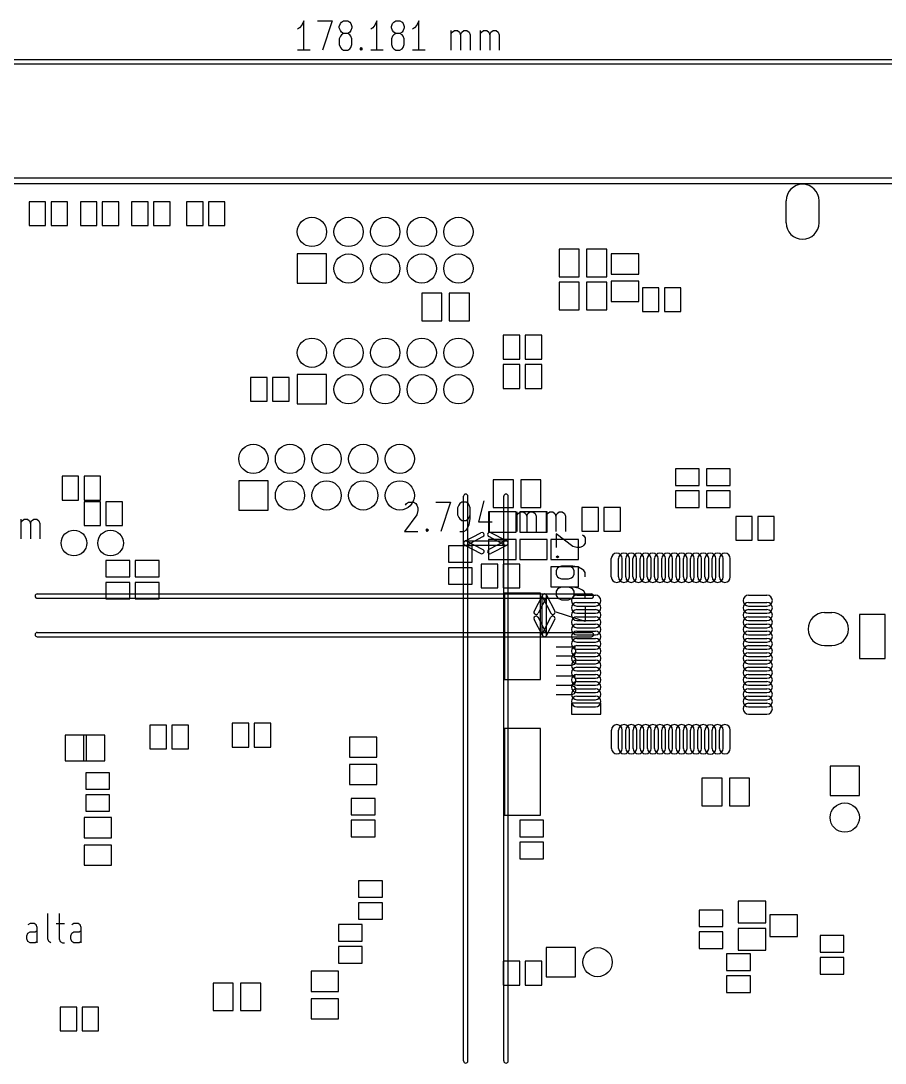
# Model space of a CAD drawing. Extents: x -29274 to 69862, y 24345 to 162744.
# Drawn here: x 16250 to 39854, y 53661 to 82136 of the extents above; entities that cross this region are included whole.
import ezdxf

# ---------------------------------------------------------------- set-up
doc = ezdxf.new("R2010")
doc.units = 0
doc.layers.add('BLACK', color=1, linetype='CONTINUOUS')

msp = doc.modelspace()

# ---------------------------------------------------------------- linework, layer by layer
at = {"layer": 'BLACK'}
for p, q in [((23920, 82022), (23862, 81946)), ((23977, 82136), (23920, 82022)), ((23977, 81336), (23977, 82136)), ((24348, 82136), (24748, 82136)), ((24748, 82136), (24491, 81336)), ((24947, 81984), (24976, 82060)), ((24976, 82060), (25004, 82098)), ((25004, 82098), (25062, 82136)), ((25062, 82136), (25176, 82136)), ((25176, 82136), (25233, 82098)), ((25233, 82098), (25262, 82060)), ((25262, 82060), (25290, 81984)), ((25919, 82022), (25861, 81946)), ((25976, 82136), (25919, 82022)), ((25976, 81336), (25976, 82136)), ((26375, 81984), (26404, 82060)), ((26404, 82060), (26432, 82098)), ((26432, 82098), (26490, 82136)), ((26490, 82136), (26604, 82136)), ((26604, 82136), (26661, 82098)), ((26661, 82098), (26690, 82060)), ((26690, 82060), (26718, 81984)), ((27061, 82022), (27003, 81946)), ((27118, 82136), (27061, 82022)), ((27118, 81336), (27118, 82136)), ((23862, 81946), (23805, 81908)), ((24947, 81946), (24947, 81984)), ((24976, 81870), (24947, 81946)), ((25004, 81831), (24976, 81870)), ((25004, 81755), (24976, 81717)), ((25062, 81793), (25004, 81831)), ((25062, 81793), (25004, 81755)), ((25176, 81793), (25062, 81793)), ((25233, 81831), (25176, 81793)), ((25233, 81755), (25176, 81793)), ((25262, 81870), (25233, 81831)), ((25262, 81717), (25233, 81755)), ((25290, 81946), (25262, 81870)), ((25290, 81984), (25290, 81946)), ((25861, 81946), (25804, 81908)), ((26375, 81946), (26375, 81984)), ((26404, 81870), (26375, 81946)), ((26432, 81831), (26404, 81870)), ((26432, 81755), (26404, 81717)), ((26490, 81793), (26432, 81831)), ((26490, 81793), (26432, 81755)), ((26604, 81793), (26490, 81793)), ((26661, 81831), (26604, 81793)), ((26661, 81755), (26604, 81793)), ((26690, 81870), (26661, 81831)), ((26690, 81717), (26661, 81755)), ((26718, 81946), (26690, 81870)), ((26718, 81984), (26718, 81946)), ((27003, 81946), (26946, 81908)), ((28003, 81336), (28003, 81870)), ((28003, 81793), (28031, 81831)), ((28031, 81831), (28089, 81870)), ((28089, 81870), (28174, 81870)), ((28174, 81870), (28231, 81831)), ((28231, 81831), (28260, 81755)), ((28260, 81755), (28289, 81831)), ((28260, 81755), (28260, 81336)), ((28289, 81831), (28346, 81870)), ((28346, 81870), (28431, 81870)), ((28431, 81870), (28489, 81831)), ((28489, 81831), (28517, 81755)), ((28517, 81755), (28517, 81336)), ((28803, 81336), (28803, 81870)), ((28803, 81793), (28831, 81831)), ((28831, 81831), (28889, 81870)), ((28889, 81870), (28974, 81870)), ((28974, 81870), (29031, 81831)), ((29031, 81831), (29060, 81755)), ((29060, 81755), (29089, 81831)), ((29060, 81755), (29060, 81336)), ((29089, 81831), (29146, 81870)), ((29146, 81870), (29231, 81870)), ((29231, 81870), (29289, 81831)), ((29289, 81831), (29317, 81755)), ((29317, 81755), (29317, 81336)), ((24976, 81717), (24947, 81641)), ((24947, 81641), (24947, 81489)), ((24947, 81489), (24976, 81412)), ((25290, 81641), (25262, 81717)), ((25262, 81412), (25290, 81489)), ((25290, 81489), (25290, 81641)), ((26404, 81717), (26375, 81641)), ((26375, 81641), (26375, 81489)), ((26375, 81489), (26404, 81412)), ((26718, 81641), (26690, 81717)), ((26690, 81412), (26718, 81489)), ((26718, 81489), (26718, 81641)), ((24148, 81336), (23805, 81336)), ((24976, 81412), (25004, 81374)), ((25004, 81374), (25062, 81336)), ((25062, 81336), (25176, 81336)), ((25176, 81336), (25233, 81374)), ((25233, 81374), (25262, 81412)), ((25518, 81374), (25547, 81412)), ((25547, 81336), (25518, 81374)), ((25547, 81412), (25575, 81374)), ((25547, 81412), (25547, 81336)), ((25575, 81374), (25547, 81336)), ((26147, 81336), (25804, 81336)), ((26404, 81412), (26432, 81374)), ((26432, 81374), (26490, 81336)), ((26490, 81336), (26604, 81336)), ((26604, 81336), (26661, 81374)), ((26661, 81374), (26690, 81412)), ((27289, 81336), (26946, 81336)), ((-8500, 81080), (61650, 81080)), ((-8500, 80960), (61650, 80960)), ((-7900, 77845), (61650, 77845)), ((-7900, 77695), (61650, 77695)), ((16925, 77195), (16475, 77195)), ((16475, 77195), (16475, 76545)), ((16925, 76545), (16925, 77195)), ((17525, 77195), (17075, 77195)), ((17075, 77195), (17075, 76545)), ((17525, 76545), (17525, 77195)), ((18325, 77195), (17875, 77195)), ((17875, 77195), (17875, 76545)), ((18325, 76545), (18325, 77195)), ((18925, 77195), (18475, 77195)), ((18475, 77195), (18475, 76545)), ((18925, 76545), (18925, 77195)), ((19725, 77195), (19275, 77195)), ((19275, 77195), (19275, 76545)), ((19725, 76545), (19725, 77195)), ((20325, 77195), (19875, 77195)), ((19875, 77195), (19875, 76545)), ((20325, 76545), (20325, 77195)), ((21225, 77195), (20775, 77195)), ((20775, 77195), (20775, 76545)), ((21225, 76545), (21225, 77195)), ((21825, 77195), (21375, 77195)), ((21375, 77195), (21375, 76545)), ((21825, 76545), (21825, 77195)), ((37150, 76620), (37150, 77220)), ((38050, 76620), (38050, 77220)), ((16475, 76545), (16925, 76545)), ((17075, 76545), (17525, 76545)), ((17875, 76545), (18325, 76545)), ((18475, 76545), (18925, 76545)), ((19275, 76545), (19725, 76545)), ((19875, 76545), (20325, 76545)), ((20775, 76545), (21225, 76545)), ((21375, 76545), (21825, 76545)), ((23800, 75770), (23800, 74970)), ((24600, 75770), (23800, 75770)), ((24600, 74970), (24600, 75770)), ((30950, 75895), (30950, 75145)), ((31500, 75895), (30950, 75895)), ((31500, 75145), (31500, 75895)), ((31700, 75895), (31700, 75145)), ((32250, 75895), (31700, 75895)), ((32250, 75145), (32250, 75895)), ((33125, 75770), (32375, 75770)), ((32375, 75770), (32375, 75220)), ((33125, 75220), (33125, 75770)), ((32375, 75220), (33125, 75220)), ((23800, 74970), (24600, 74970)), ((30950, 75145), (31500, 75145)), ((30950, 74995), (30950, 74245)), ((31500, 74995), (30950, 74995)), ((31500, 74245), (31500, 74995)), ((31700, 75145), (32250, 75145)), ((31700, 74995), (31700, 74245)), ((32250, 74995), (31700, 74995)), ((32250, 74245), (32250, 74995)), ((33125, 75020), (32375, 75020)), ((32375, 75020), (32375, 74470)), ((33125, 74470), (33125, 75020)), ((27750, 74695), (27200, 74695)), ((27200, 74695), (27200, 73945)), ((27750, 73945), (27750, 74695)), ((28500, 74695), (27950, 74695)), ((27950, 74695), (27950, 73945)), ((28500, 73945), (28500, 74695)), ((33225, 74845), (33225, 74195)), ((33675, 74845), (33225, 74845)), ((33675, 74195), (33675, 74845)), ((33825, 74845), (33825, 74195)), ((34275, 74845), (33825, 74845)), ((34275, 74195), (34275, 74845)), ((32375, 74470), (33125, 74470)), ((30950, 74245), (31500, 74245)), ((31700, 74245), (32250, 74245)), ((33225, 74195), (33675, 74195)), ((33825, 74195), (34275, 74195)), ((27200, 73945), (27750, 73945)), ((27950, 73945), (28500, 73945)), ((29425, 73545), (29425, 72895)), ((29875, 73545), (29425, 73545)), ((29875, 72895), (29875, 73545)), ((30025, 73545), (30025, 72895)), ((30475, 73545), (30025, 73545)), ((30475, 72895), (30475, 73545)), ((29425, 72895), (29875, 72895)), ((29425, 72745), (29425, 72095)), ((29875, 72745), (29425, 72745)), ((29875, 72095), (29875, 72745)), ((30025, 72895), (30475, 72895)), ((30025, 72745), (30025, 72095)), ((30475, 72745), (30025, 72745)), ((30475, 72095), (30475, 72745)), ((22975, 72395), (22525, 72395)), ((22525, 72395), (22525, 71745)), ((22975, 71745), (22975, 72395)), ((23575, 72395), (23125, 72395)), ((23125, 72395), (23125, 71745)), ((23575, 71745), (23575, 72395)), ((23800, 72470), (23800, 71670)), ((24600, 72470), (23800, 72470)), ((24600, 71670), (24600, 72470)), ((29425, 72095), (29875, 72095)), ((30025, 72095), (30475, 72095)), ((22525, 71745), (22975, 71745)), ((23125, 71745), (23575, 71745)), ((23800, 71670), (24600, 71670)), ((34775, 69895), (34125, 69895)), ((34125, 69895), (34125, 69445)), ((34775, 69445), (34775, 69895)), ((35625, 69895), (34975, 69895)), ((34975, 69895), (34975, 69445)), ((35625, 69445), (35625, 69895)), ((17375, 69695), (17375, 69045)), ((17825, 69695), (17375, 69695)), ((17825, 69045), (17825, 69695)), ((17975, 69695), (17975, 69045)), ((18425, 69695), (17975, 69695)), ((18425, 69045), (18425, 69695)), ((22200, 69570), (22200, 68770)), ((23000, 69570), (22200, 69570)), ((23000, 68770), (23000, 69570)), ((29150, 69595), (29150, 68845)), ((29700, 69595), (29150, 69595)), ((29700, 68845), (29700, 69595)), ((29900, 69595), (29900, 68845)), ((30450, 69595), (29900, 69595)), ((30450, 68845), (30450, 69595)), ((34125, 69445), (34775, 69445)), ((34775, 69295), (34125, 69295)), ((34125, 69295), (34125, 68845)), ((34775, 68845), (34775, 69295)), ((34975, 69445), (35625, 69445)), ((35625, 69295), (34975, 69295)), ((34975, 69295), (34975, 68845)), ((35625, 68845), (35625, 69295)), ((17375, 69045), (17825, 69045)), ((17975, 69045), (18425, 69045)), ((18425, 68995), (17975, 68995)), ((17975, 68995), (17975, 68345)), ((18425, 68345), (18425, 68995)), ((19025, 68995), (18575, 68995)), ((18575, 68995), (18575, 68345)), ((19025, 68345), (19025, 68995)), ((26751, 68909), (26780, 68947)), ((26780, 68947), (26837, 68985)), ((26837, 68985), (26980, 68985)), ((26980, 68985), (27037, 68947)), ((27037, 68947), (27066, 68909)), ((27580, 68985), (27980, 68985)), ((27980, 68985), (27723, 68185)), ((28236, 68947), (28208, 68909)), ((28294, 68985), (28236, 68947)), ((28408, 68985), (28294, 68985)), ((28340, 53721), (28340, 69149)), ((28465, 68947), (28408, 68985)), ((28460, 53721), (28460, 69149)), ((28494, 68909), (28465, 68947)), ((28893, 69023), (28750, 68452)), ((29440, 53721), (29440, 69149)), ((29560, 53721), (29560, 69149)), ((22200, 68770), (23000, 68770)), ((27066, 68642), (26723, 68185)), ((27066, 68909), (27094, 68833)), ((27094, 68757), (27066, 68642)), ((27094, 68833), (27094, 68757)), ((28208, 68909), (28179, 68833)), ((28179, 68833), (28179, 68642)), ((28179, 68642), (28208, 68566)), ((28522, 68833), (28494, 68909)), ((28494, 68566), (28522, 68642)), ((28522, 68528), (28522, 68833)), ((29775, 68720), (29025, 68720)), ((29025, 68720), (29025, 68170)), ((29036, 68719), (29036, 68185)), ((29150, 68845), (29700, 68845)), ((29775, 68170), (29775, 68720)), ((29807, 68185), (29807, 68719)), ((29807, 68642), (29835, 68680)), ((29835, 68680), (29893, 68719)), ((30625, 68720), (29875, 68720)), ((29875, 68720), (29875, 68170)), ((29893, 68719), (29978, 68719)), ((29900, 68845), (30450, 68845)), ((29978, 68719), (30035, 68680)), ((30035, 68680), (30064, 68604)), ((30064, 68604), (30093, 68680)), ((30093, 68680), (30150, 68719)), ((30150, 68719), (30235, 68719)), ((30235, 68719), (30293, 68680)), ((30293, 68680), (30321, 68604)), ((30607, 68185), (30607, 68719)), ((30607, 68642), (30635, 68680)), ((30625, 68170), (30625, 68720)), ((30635, 68680), (30693, 68719)), ((30693, 68719), (30778, 68719)), ((30778, 68719), (30835, 68680)), ((30835, 68680), (30864, 68604)), ((30864, 68604), (30893, 68680)), ((30893, 68680), (30950, 68719)), ((30950, 68719), (31035, 68719)), ((31035, 68719), (31093, 68680)), ((31093, 68680), (31121, 68604)), ((32025, 68845), (31575, 68845)), ((31575, 68845), (31575, 68195)), ((32025, 68195), (32025, 68845)), ((32625, 68845), (32175, 68845)), ((32175, 68845), (32175, 68195)), ((32625, 68195), (32625, 68845)), ((34125, 68845), (34775, 68845)), ((34975, 68845), (35625, 68845)), ((16257, 67985), (16257, 68519)), ((16257, 68442), (16285, 68480)), ((16285, 68480), (16343, 68519)), ((16343, 68519), (16428, 68519)), ((16428, 68519), (16485, 68480)), ((16485, 68480), (16514, 68404)), ((16514, 68404), (16543, 68480)), ((16514, 68404), (16514, 67985)), ((16543, 68480), (16600, 68519)), ((16600, 68519), (16685, 68519)), ((16685, 68519), (16743, 68480)), ((16743, 68480), (16771, 68404)), ((16771, 68404), (16771, 67985)), ((17975, 68345), (18425, 68345)), ((18575, 68345), (19025, 68345)), ((28208, 68566), (28236, 68528)), ((28236, 68528), (28294, 68490)), ((28294, 68490), (28408, 68490)), ((28408, 68490), (28465, 68528)), ((28436, 68261), (28494, 68376)), ((28465, 68528), (28494, 68566)), ((28494, 68376), (28522, 68528)), ((28750, 68452), (29122, 68452)), ((30064, 68604), (30064, 68185)), ((30321, 68604), (30321, 68185)), ((30864, 68604), (30864, 68185)), ((31121, 68604), (31121, 68185)), ((36225, 68595), (35775, 68595)), ((35775, 68595), (35775, 67945)), ((36225, 67945), (36225, 68595)), ((36825, 68595), (36375, 68595)), ((36375, 68595), (36375, 67945)), ((36825, 67945), (36825, 68595)), ((26723, 68185), (27094, 68185)), ((27322, 68223), (27351, 68261)), ((27351, 68185), (27322, 68223)), ((27351, 68261), (27379, 68223)), ((27351, 68261), (27351, 68185)), ((27379, 68223), (27351, 68185)), ((28236, 68185), (28351, 68185)), ((28351, 68185), (28408, 68223)), ((28372, 67923), (28814, 68152)), ((28408, 68223), (28436, 68261)), ((29025, 68170), (29775, 68170)), ((29527, 67922), (29085, 68152)), ((29875, 68170), (30625, 68170)), ((31323, 67779), (30866, 68122)), ((30866, 68122), (30866, 67751)), ((31575, 68195), (32025, 68195)), ((31590, 68094), (31628, 68065)), ((31628, 68065), (31666, 68008)), ((32175, 68195), (32625, 68195)), ((28575, 67795), (27925, 67795)), ((27925, 67795), (27925, 67345)), ((28372, 67815), (28814, 67586)), ((28400, 67929), (29500, 67929)), ((28400, 67809), (29500, 67809)), ((28428, 67816), (28870, 68045)), ((28428, 67922), (28870, 67693)), ((28575, 67345), (28575, 67795)), ((29775, 67970), (29025, 67970)), ((29025, 67970), (29025, 67420)), ((29471, 67816), (29029, 68046)), ((29471, 67922), (29029, 67692)), ((29527, 67816), (29085, 67586)), ((29775, 67420), (29775, 67970)), ((30625, 67970), (29875, 67970)), ((29875, 67970), (29875, 67420)), ((30625, 67420), (30625, 67970)), ((31475, 67970), (30725, 67970)), ((30725, 67970), (30725, 67420)), ((31438, 67751), (31323, 67779)), ((31475, 67420), (31475, 67970)), ((31590, 67779), (31514, 67751)), ((31628, 67808), (31590, 67779)), ((31666, 67865), (31628, 67808)), ((31666, 68008), (31666, 67865)), ((35775, 67945), (36225, 67945)), ((36375, 67945), (36825, 67945)), ((30866, 67494), (30904, 67523)), ((30904, 67466), (30866, 67494)), ((30942, 67494), (30866, 67494)), ((30904, 67523), (30942, 67494)), ((30942, 67494), (30904, 67466)), ((31514, 67751), (31438, 67751)), ((19225, 67395), (18575, 67395)), ((18575, 67395), (18575, 66945)), ((19225, 66945), (19225, 67395)), ((20025, 67395), (19375, 67395)), ((19375, 67395), (19375, 66945)), ((20025, 66945), (20025, 67395)), ((27925, 67345), (28575, 67345)), ((28825, 67295), (28825, 66645)), ((29275, 67295), (28825, 67295)), ((29025, 67420), (29775, 67420)), ((29275, 66645), (29275, 67295)), ((29425, 67295), (29425, 66645)), ((29875, 67295), (29425, 67295)), ((29875, 67420), (30625, 67420)), ((29875, 66645), (29875, 67295)), ((30725, 67420), (31475, 67420)), ((31475, 67220), (30725, 67220)), ((30725, 67220), (30725, 66670)), ((30942, 67208), (30904, 67180)), ((31019, 67237), (30942, 67208)), ((31323, 67237), (31019, 67237)), ((31285, 67208), (31209, 67237)), ((31323, 67180), (31285, 67208)), ((31476, 67208), (31323, 67237)), ((31475, 66670), (31475, 67220)), ((31590, 67151), (31476, 67208)), ((32375, 66944), (32375, 67446)), ((32572, 66944), (32572, 67446)), ((32673, 66944), (32673, 67446)), ((32769, 66944), (32769, 67446)), ((32870, 66944), (32870, 67446)), ((32966, 66944), (32966, 67446)), ((33067, 66944), (33067, 67446)), ((33163, 66944), (33163, 67446)), ((33264, 66944), (33264, 67446)), ((33359, 66944), (33359, 67446)), ((33461, 66944), (33461, 67446)), ((33556, 66944), (33556, 67446)), ((33657, 66944), (33657, 67446)), ((33753, 66944), (33753, 67446)), ((33854, 66944), (33854, 67446)), ((33950, 66944), (33950, 67446)), ((34051, 66944), (34051, 67446)), ((34147, 66944), (34147, 67446)), ((34248, 66944), (34248, 67446)), ((34344, 66944), (34344, 67446)), ((34445, 66944), (34445, 67446)), ((34540, 66944), (34540, 67446)), ((34642, 66944), (34642, 67446)), ((34737, 66944), (34737, 67446)), ((34838, 66944), (34838, 67446)), ((34934, 66944), (34934, 67446)), ((35035, 66944), (35035, 67446)), ((35131, 66944), (35131, 67446)), ((35232, 66944), (35232, 67446)), ((35328, 66944), (35328, 67446)), ((35429, 66944), (35429, 67446)), ((35626, 66944), (35626, 67446)), ((18575, 66945), (19225, 66945)), ((19375, 66945), (20025, 66945)), ((28575, 67195), (27925, 67195)), ((27925, 67195), (27925, 66745)), ((28575, 66745), (28575, 67195)), ((30904, 67180), (30866, 67122)), ((30866, 67122), (30866, 67008)), ((30866, 67008), (30904, 66951)), ((30904, 66951), (30942, 66922)), ((30942, 66922), (31019, 66894)), ((31209, 66894), (31285, 66922)), ((31285, 66922), (31323, 66951)), ((31361, 67122), (31323, 67180)), ((31323, 66951), (31361, 67008)), ((31361, 67008), (31361, 67122)), ((31628, 67122), (31590, 67151)), ((31666, 67065), (31628, 67122)), ((31666, 66951), (31666, 67065)), ((19225, 66795), (18575, 66795)), ((18575, 66795), (18575, 66345)), ((19225, 66345), (19225, 66795)), ((20025, 66795), (19375, 66795)), ((19375, 66795), (19375, 66345)), ((20025, 66345), (20025, 66795)), ((27925, 66745), (28575, 66745)), ((28825, 66645), (29275, 66645)), ((29425, 66645), (29875, 66645)), ((30725, 66670), (31475, 66670)), ((30942, 66637), (30904, 66609)), ((31019, 66666), (30942, 66637)), ((31019, 66894), (31209, 66894)), ((31323, 66666), (31019, 66666)), ((31285, 66637), (31209, 66666)), ((31323, 66609), (31285, 66637)), ((31476, 66637), (31323, 66666)), ((31590, 66580), (31476, 66637)), ((16700, 66480), (31830, 66480)), ((16700, 66360), (31830, 66360)), ((30443, 66502), (29457, 66502)), ((29457, 66502), (29457, 64138)), ((30496, 66448), (30267, 66006)), ((30603, 66392), (30374, 65950)), ((30443, 64138), (30443, 66502)), ((30490, 65370), (30490, 66420)), ((30497, 66392), (30727, 65950)), ((30603, 66448), (30833, 66006)), ((30610, 65370), (30610, 66420)), ((30904, 66609), (30866, 66551)), ((30866, 66551), (30866, 66437)), ((30866, 66437), (30904, 66380)), ((30904, 66380), (30942, 66351)), ((30942, 66351), (31019, 66323)), ((31209, 66323), (31285, 66351)), ((31285, 66351), (31323, 66380)), ((31361, 66551), (31323, 66609)), ((31323, 66380), (31361, 66437)), ((31361, 66437), (31361, 66551)), ((31438, 66446), (31940, 66446)), ((31628, 66551), (31590, 66580)), ((31666, 66494), (31628, 66551)), ((31666, 66380), (31666, 66494)), ((36124, 66446), (36626, 66446)), ((18575, 66345), (19225, 66345)), ((19375, 66345), (20025, 66345)), ((31019, 66323), (31209, 66323)), ((31438, 66249), (31940, 66249)), ((31438, 66148), (31940, 66148)), ((31666, 66123), (31666, 65723)), ((36124, 66249), (36626, 66249)), ((36124, 66148), (36626, 66148)), ((30496, 65343), (30267, 65785)), ((30603, 65399), (30374, 65841)), ((30497, 65399), (30727, 65841)), ((30603, 65343), (30833, 65785)), ((31666, 65723), (30866, 65980)), ((31438, 66052), (31940, 66052)), ((31438, 65951), (31940, 65951)), ((31438, 65855), (31940, 65855)), ((36124, 66052), (36626, 66052)), ((36124, 65951), (36626, 65951)), ((36124, 65855), (36626, 65855)), ((38200, 65970), (38400, 65970)), ((39850, 65920), (39150, 65920)), ((39150, 65920), (39150, 64720)), ((39850, 64720), (39850, 65920)), ((31438, 65754), (31940, 65754)), ((31438, 65658), (31940, 65658)), ((31438, 65557), (31940, 65557)), ((36124, 65754), (36626, 65754)), ((36124, 65658), (36626, 65658)), ((36124, 65557), (36626, 65557)), ((16700, 65430), (31830, 65430)), ((16700, 65310), (31830, 65310)), ((31438, 65462), (31940, 65462)), ((31438, 65360), (31940, 65360)), ((31438, 65265), (31940, 65265)), ((36124, 65462), (36626, 65462)), ((36124, 65360), (36626, 65360)), ((36124, 65265), (36626, 65265)), ((30866, 65038), (31400, 65038)), ((31323, 65038), (31361, 65010)), ((31361, 65010), (31400, 64952)), ((31400, 64952), (31400, 64867)), ((31438, 65164), (31940, 65164)), ((31438, 65068), (31940, 65068)), ((31438, 64967), (31940, 64967)), ((36124, 65164), (36626, 65164)), ((36124, 65068), (36626, 65068)), ((36124, 64967), (36626, 64967)), ((38200, 65070), (38400, 65070)), ((31285, 64781), (30866, 64781)), ((31361, 64810), (31285, 64781)), ((31285, 64781), (31361, 64752)), ((31400, 64867), (31361, 64810)), ((31361, 64752), (31400, 64695)), ((31400, 64695), (31400, 64610)), ((31438, 64871), (31940, 64871)), ((31438, 64770), (31940, 64770)), ((31438, 64674), (31940, 64674)), ((36124, 64871), (36626, 64871)), ((36124, 64770), (36626, 64770)), ((36124, 64674), (36626, 64674)), ((39150, 64720), (39850, 64720)), ((31285, 64524), (30866, 64524)), ((31361, 64552), (31285, 64524)), ((31400, 64610), (31361, 64552)), ((31438, 64573), (31940, 64573)), ((31438, 64477), (31940, 64477)), ((31438, 64376), (31940, 64376)), ((36124, 64573), (36626, 64573)), ((36124, 64477), (36626, 64477)), ((36124, 64376), (36626, 64376)), ((29457, 64138), (30443, 64138)), ((30866, 64238), (31400, 64238)), ((31323, 64238), (31361, 64210)), ((31361, 64210), (31400, 64152)), ((31400, 64152), (31400, 64067)), ((31438, 64281), (31940, 64281)), ((31438, 64179), (31940, 64179)), ((31438, 64084), (31940, 64084)), ((36124, 64281), (36626, 64281)), ((36124, 64179), (36626, 64179)), ((36124, 64084), (36626, 64084)), ((31285, 63981), (30866, 63981)), ((31361, 64010), (31285, 63981)), ((31285, 63981), (31361, 63952)), ((31400, 64067), (31361, 64010)), ((31361, 63952), (31400, 63895)), ((31400, 63810), (31361, 63752)), ((31400, 63895), (31400, 63810)), ((31438, 63983), (31940, 63983)), ((31438, 63887), (31940, 63887)), ((31438, 63786), (31940, 63786)), ((36124, 63983), (36626, 63983)), ((36124, 63887), (36626, 63887)), ((36124, 63786), (36626, 63786)), ((31285, 63724), (30866, 63724)), ((31361, 63752), (31285, 63724)), ((31438, 63690), (31940, 63690)), ((31438, 63589), (31940, 63589)), ((36124, 63690), (36626, 63690)), ((36124, 63589), (36626, 63589)), ((32089, 63493), (31289, 63493)), ((31289, 63493), (31289, 63195)), ((31438, 63392), (31940, 63392)), ((32089, 63195), (32089, 63493)), ((36124, 63493), (36626, 63493)), ((36124, 63392), (36626, 63392)), ((22475, 62945), (22025, 62945)), ((22025, 62945), (22025, 62295)), ((22475, 62295), (22475, 62945)), ((23075, 62945), (22625, 62945)), ((22625, 62945), (22625, 62295)), ((23075, 62295), (23075, 62945)), ((31289, 63195), (32089, 63195)), ((36124, 63195), (36626, 63195)), ((19775, 62895), (19775, 62245)), ((20225, 62895), (19775, 62895)), ((20225, 62245), (20225, 62895)), ((20375, 62895), (20375, 62245)), ((20825, 62895), (20375, 62895)), ((20825, 62245), (20825, 62895)), ((30443, 62802), (29457, 62802)), ((29457, 62802), (29457, 60438)), ((30443, 60438), (30443, 62802)), ((32378, 62258), (32378, 62760)), ((32575, 62258), (32575, 62760)), ((32676, 62258), (32676, 62760)), ((32771, 62258), (32771, 62760)), ((32873, 62258), (32873, 62760)), ((32968, 62258), (32968, 62760)), ((33069, 62258), (33069, 62760)), ((33165, 62258), (33165, 62760)), ((33266, 62258), (33266, 62760)), ((33362, 62258), (33362, 62760)), ((33463, 62258), (33463, 62760)), ((33556, 62258), (33556, 62760)), ((33660, 62258), (33660, 62760)), ((33753, 62258), (33753, 62760)), ((33854, 62258), (33854, 62760)), ((33950, 62258), (33950, 62760)), ((34051, 62258), (34051, 62760)), ((34147, 62258), (34147, 62760)), ((34248, 62258), (34248, 62760)), ((34344, 62258), (34344, 62760)), ((34445, 62258), (34445, 62760)), ((34540, 62258), (34540, 62760)), ((34642, 62258), (34642, 62760)), ((34737, 62258), (34737, 62760)), ((34838, 62258), (34838, 62760)), ((34934, 62251), (34934, 62753)), ((35035, 62258), (35035, 62760)), ((35131, 62258), (35131, 62760)), ((35232, 62251), (35232, 62753)), ((35328, 62258), (35328, 62760)), ((35429, 62258), (35429, 62760)), ((35626, 62258), (35626, 62760)), ((18040, 62620), (17460, 62620)), ((17460, 62620), (17460, 61920)), ((18540, 62620), (17960, 62620)), ((17960, 62620), (17960, 61920)), ((18040, 61920), (18040, 62620)), ((18540, 61920), (18540, 62620)), ((25975, 62570), (25225, 62570)), ((25225, 62570), (25225, 62020)), ((25975, 62020), (25975, 62570)), ((19775, 62245), (20225, 62245)), ((20375, 62245), (20825, 62245)), ((22025, 62295), (22475, 62295)), ((22625, 62295), (23075, 62295)), ((17460, 61920), (18040, 61920)), ((17960, 61920), (18540, 61920)), ((25225, 62020), (25975, 62020)), ((25975, 61820), (25225, 61820)), ((25225, 61820), (25225, 61270)), ((25975, 61270), (25975, 61820)), ((18675, 61595), (18025, 61595)), ((18025, 61595), (18025, 61145)), ((18675, 61145), (18675, 61595)), ((39150, 61770), (38350, 61770)), ((38350, 61770), (38350, 60970)), ((39150, 60970), (39150, 61770)), ((25225, 61270), (25975, 61270)), ((34850, 61445), (34850, 60695)), ((35400, 61445), (34850, 61445)), ((35400, 60695), (35400, 61445)), ((35600, 61445), (35600, 60695)), ((36150, 61445), (35600, 61445)), ((36150, 60695), (36150, 61445)), ((18025, 61145), (18675, 61145)), ((18675, 60995), (18025, 60995)), ((18025, 60995), (18025, 60545)), ((18675, 60545), (18675, 60995)), ((38350, 60970), (39150, 60970)), ((25925, 60895), (25275, 60895)), ((25275, 60895), (25275, 60445)), ((25925, 60445), (25925, 60895)), ((34850, 60695), (35400, 60695)), ((35600, 60695), (36150, 60695)), ((18725, 60370), (17975, 60370)), ((17975, 60370), (17975, 59820)), ((18025, 60545), (18675, 60545)), ((18725, 59820), (18725, 60370)), ((25275, 60445), (25925, 60445)), ((29457, 60438), (30443, 60438)), ((25925, 60295), (25275, 60295)), ((25275, 60295), (25275, 59845)), ((25925, 59845), (25925, 60295)), ((30525, 60295), (29875, 60295)), ((29875, 60295), (29875, 59845)), ((30525, 59845), (30525, 60295)), ((17975, 59820), (18725, 59820)), ((25275, 59845), (25925, 59845)), ((29875, 59845), (30525, 59845)), ((18725, 59620), (17975, 59620)), ((17975, 59620), (17975, 59070)), ((18725, 59070), (18725, 59620)), ((30525, 59695), (29875, 59695)), ((29875, 59695), (29875, 59245)), ((30525, 59245), (30525, 59695)), ((29875, 59245), (30525, 59245)), ((17975, 59070), (18725, 59070)), ((26125, 58645), (25475, 58645)), ((25475, 58645), (25475, 58195)), ((26125, 58195), (26125, 58645)), ((25475, 58195), (26125, 58195)), ((36592, 58090), (35842, 58090)), ((35842, 58090), (35842, 57498)), ((36592, 57498), (36592, 58090)), ((26125, 58045), (25475, 58045)), ((25475, 58045), (25475, 57595)), ((26125, 57595), (26125, 58045)), ((35425, 57845), (34775, 57845)), ((34775, 57845), (34775, 57395)), ((35425, 57395), (35425, 57845)), ((16986, 57060), (16986, 57746)), ((17300, 57746), (17300, 57060)), ((25475, 57595), (26125, 57595)), ((37458, 57716), (36708, 57716)), ((36708, 57716), (36708, 57124)), ((37458, 57124), (37458, 57716)), ((16500, 57480), (16443, 57441)), ((16443, 57213), (16500, 57251)), ((16614, 57480), (16500, 57480)), ((16500, 57251), (16643, 57251)), ((16671, 57441), (16614, 57480)), ((16643, 57251), (16700, 57289)), ((16700, 57365), (16671, 57441)), ((16700, 56946), (16700, 57365)), ((17214, 57480), (17443, 57480)), ((17700, 57480), (17643, 57441)), ((17643, 57213), (17700, 57251)), ((17814, 57480), (17700, 57480)), ((17700, 57251), (17843, 57251)), ((17871, 57441), (17814, 57480)), ((17843, 57251), (17900, 57289)), ((17900, 57365), (17871, 57441)), ((17900, 56946), (17900, 57365)), ((25575, 57445), (24925, 57445)), ((24925, 57445), (24925, 56995)), ((25575, 56995), (25575, 57445)), ((34775, 57395), (35425, 57395)), ((35425, 57245), (34775, 57245)), ((34775, 57245), (34775, 56795)), ((35425, 56795), (35425, 57245)), ((35842, 57498), (36592, 57498)), ((36592, 57342), (35842, 57342)), ((35842, 57342), (35842, 56750)), ((36592, 56750), (36592, 57342)), ((16414, 57137), (16443, 57213)), ((16414, 57060), (16414, 57137)), ((16443, 56984), (16414, 57060)), ((16500, 56946), (16443, 56984)), ((16700, 56984), (16643, 56946)), ((17014, 56984), (16986, 57060)), ((17072, 56946), (17014, 56984)), ((17300, 57060), (17328, 56984)), ((17328, 56984), (17386, 56946)), ((17614, 57137), (17643, 57213)), ((17614, 57060), (17614, 57137)), ((17643, 56984), (17614, 57060)), ((17700, 56946), (17643, 56984)), ((17900, 56984), (17843, 56946)), ((24925, 56995), (25575, 56995)), ((36708, 57124), (37458, 57124)), ((38725, 57145), (38075, 57145)), ((38075, 57145), (38075, 56695)), ((38725, 56695), (38725, 57145)), ((16643, 56946), (16500, 56946)), ((17386, 56946), (17443, 56946)), ((17843, 56946), (17700, 56946)), ((25575, 56845), (24925, 56845)), ((24925, 56845), (24925, 56395)), ((25575, 56395), (25575, 56845)), ((30600, 56820), (30600, 56020)), ((31400, 56820), (30600, 56820)), ((31400, 56020), (31400, 56820)), ((34775, 56795), (35425, 56795)), ((35842, 56750), (36592, 56750)), ((38075, 56695), (38725, 56695)), ((24925, 56395), (25575, 56395)), ((29425, 56445), (29425, 55795)), ((29875, 56445), (29425, 56445)), ((29875, 55795), (29875, 56445)), ((30025, 56445), (30025, 55795)), ((30475, 56445), (30025, 56445)), ((30475, 55795), (30475, 56445)), ((36175, 56645), (35525, 56645)), ((35525, 56645), (35525, 56195)), ((36175, 56195), (36175, 56645)), ((38725, 56545), (38075, 56545)), ((38075, 56545), (38075, 56095)), ((38725, 56095), (38725, 56545)), ((24925, 56170), (24175, 56170)), ((24175, 56170), (24175, 55620)), ((24925, 55620), (24925, 56170)), ((35525, 56195), (36175, 56195)), ((21500, 55845), (21500, 55095)), ((22050, 55845), (21500, 55845)), ((22050, 55095), (22050, 55845)), ((22250, 55845), (22250, 55095)), ((22800, 55845), (22250, 55845)), ((22800, 55095), (22800, 55845)), ((30600, 56020), (31400, 56020)), ((36175, 56045), (35525, 56045)), ((35525, 56045), (35525, 55595)), ((36175, 55595), (36175, 56045)), ((38075, 56095), (38725, 56095)), ((24175, 55620), (24925, 55620)), ((29425, 55795), (29875, 55795)), ((30025, 55795), (30475, 55795)), ((35525, 55595), (36175, 55595)), ((24925, 55420), (24175, 55420)), ((24175, 55420), (24175, 54870)), ((24925, 54870), (24925, 55420)), ((17775, 55195), (17325, 55195)), ((17325, 55195), (17325, 54545)), ((17775, 54545), (17775, 55195)), ((18375, 55195), (17925, 55195)), ((17925, 55195), (17925, 54545)), ((18375, 54545), (18375, 55195)), ((21500, 55095), (22050, 55095)), ((22250, 55095), (22800, 55095)), ((24175, 54870), (24925, 54870)), ((17325, 54545), (17775, 54545)), ((17925, 54545), (18375, 54545))]:
    msp.add_line(p, q, dxfattribs=at)
for centre, radius in [((24200, 76370), 400), ((25200, 76370), 400), ((26200, 76370), 400), ((27200, 76370), 400), ((28200, 76370), 400), ((25200, 75370), 400), ((26200, 75370), 400), ((27200, 75370), 400), ((28200, 75370), 400), ((24200, 73070), 400), ((25200, 73070), 400), ((26200, 73070), 400), ((27200, 73070), 400), ((28200, 73070), 400), ((25200, 72070), 400), ((26200, 72070), 400), ((27200, 72070), 400), ((28200, 72070), 400), ((22600, 70170), 400), ((23600, 70170), 400), ((24600, 70170), 400), ((25600, 70170), 400), ((26600, 70170), 400), ((23600, 69170), 400), ((24600, 69170), 400), ((25600, 69170), 400), ((26600, 69170), 400), ((17700, 67870), 350), ((18700, 67870), 350), ((38750, 60370), 400), ((32000, 56420), 400)]:
    msp.add_circle(centre, radius, dxfattribs=at)
for centre, radius, start, end in [((37600, 77220), 450, 360, 540), ((37600, 76620), 450, 180, 360), ((28400, 69149), 60, 360, 540), ((29500, 69149), 60, 360, 540), ((28842, 68099), 60, 297, 477), ((29057, 68099), 60, 422, 602), ((28400, 67869), 60, 90, 270), ((28400, 67869), 60, 62, 242), ((28400, 67869), 60, 117, 297), ((29499, 67869), 60, 242, 422), ((29499, 67869), 60, -62, 117), ((29500, 67869), 60, 270, 450), ((28842, 67639), 60, 242, 422), ((29057, 67639), 60, 117, 297), ((32524, 67446), 149, 360, 540), ((32721, 67446), 149, 360, 540), ((32918, 67446), 149, 360, 540), ((33115, 67446), 149, 360, 540), ((33312, 67446), 149, 360, 540), ((33508, 67446), 149, 360, 540), ((33705, 67446), 149, 360, 540), ((33902, 67446), 149, 360, 540), ((34099, 67446), 149, 360, 540), ((34296, 67446), 149, 360, 540), ((34493, 67446), 149, 360, 540), ((34689, 67446), 149, 360, 540), ((34886, 67446), 149, 360, 540), ((35083, 67446), 149, 360, 540), ((35280, 67446), 149, 360, 540), ((35477, 67446), 149, 360, 540), ((32524, 66944), 149, 180, 360), ((32721, 66944), 149, 180, 360), ((32918, 66944), 149, 180, 360), ((33115, 66944), 149, 180, 360), ((33312, 66944), 149, 180, 360), ((33508, 66944), 149, 180, 360), ((33705, 66944), 149, 180, 360), ((33902, 66944), 149, 180, 360), ((34099, 66944), 149, 180, 360), ((34296, 66944), 149, 180, 360), ((34493, 66944), 149, 180, 360), ((34689, 66944), 149, 180, 360), ((34886, 66944), 149, 180, 360), ((35083, 66944), 149, 180, 360), ((35280, 66944), 149, 180, 360), ((35477, 66944), 149, 180, 360), ((16700, 66420), 60, 90, 270), ((30550, 66420), 60, 360, 540), ((30550, 66420), 60, 27, 207), ((30550, 66420), 60, -27, 152), ((31438, 66297), 149, 90, 270), ((31830, 66420), 60, 270, 450), ((31940, 66297), 149, 270, 450), ((36124, 66297), 149, 90, 270), ((36626, 66297), 149, 270, 450), ((31438, 66100), 149, 90, 270), ((31940, 66100), 149, 270, 450), ((36124, 66100), 149, 90, 270), ((36626, 66100), 149, 270, 450), ((30320, 65978), 60, 152, 332), ((30320, 65813), 60, 387, 567), ((30780, 65978), 60, 207, 387), ((30780, 65813), 60, 332, 512), ((31438, 65903), 149, 90, 270), ((31438, 65706), 149, 90, 270), ((31940, 65903), 149, 270, 450), ((31940, 65706), 149, 270, 450), ((36124, 65903), 149, 90, 270), ((36124, 65706), 149, 90, 270), ((36626, 65903), 149, 270, 450), ((36626, 65706), 149, 270, 450), ((38200, 65520), 450, 90, 270), ((38400, 65520), 450, 270, 450), ((31438, 65509), 149, 90, 270), ((31940, 65509), 149, 270, 450), ((36124, 65509), 149, 90, 270), ((36626, 65509), 149, 270, 450), ((16700, 65370), 60, 90, 270), ((30550, 65371), 60, 152, 332), ((30550, 65370), 60, 180, 360), ((30550, 65371), 60, 207, 387), ((31438, 65313), 149, 90, 270), ((31438, 65116), 149, 90, 270), ((31830, 65370), 60, 270, 450), ((31940, 65313), 149, 270, 450), ((31940, 65116), 149, 270, 450), ((36124, 65313), 149, 90, 270), ((36124, 65116), 149, 90, 270), ((36626, 65313), 149, 270, 450), ((36626, 65116), 149, 270, 450), ((31438, 64919), 149, 90, 270), ((31940, 64919), 149, 270, 450), ((36124, 64919), 149, 90, 270), ((36626, 64919), 149, 270, 450), ((31438, 64722), 149, 90, 270), ((31438, 64525), 149, 90, 270), ((31940, 64722), 149, 270, 450), ((31940, 64525), 149, 270, 450), ((36124, 64722), 149, 90, 270), ((36124, 64525), 149, 90, 270), ((36626, 64722), 149, 270, 450), ((36626, 64525), 149, 270, 450), ((31438, 64328), 149, 90, 270), ((31940, 64328), 149, 270, 450), ((36124, 64328), 149, 90, 270), ((36626, 64328), 149, 270, 450), ((31438, 64132), 149, 90, 270), ((31438, 63935), 149, 90, 270), ((31940, 64132), 149, 270, 450), ((31940, 63935), 149, 270, 450), ((36124, 64132), 149, 90, 270), ((36124, 63935), 149, 90, 270), ((36626, 64132), 149, 270, 450), ((36626, 63935), 149, 270, 450), ((31438, 63738), 149, 90, 270), ((31940, 63738), 149, 270, 450), ((36124, 63738), 149, 90, 270), ((36626, 63738), 149, 270, 450), ((31438, 63541), 149, 90, 270), ((31940, 63541), 149, 270, 450), ((36124, 63541), 149, 90, 270), ((36626, 63541), 149, 270, 450), ((36124, 63344), 149, 90, 270), ((36626, 63344), 149, 270, 450), ((32527, 62760), 149, 360, 540), ((32724, 62760), 149, 360, 540), ((32920, 62760), 149, 360, 540), ((33117, 62760), 149, 360, 540), ((33314, 62760), 149, 360, 540), ((33511, 62760), 149, 360, 540), ((33705, 62760), 149, 360, 540), ((33902, 62760), 149, 360, 540), ((34099, 62760), 149, 360, 540), ((34296, 62760), 149, 360, 540), ((34493, 62760), 149, 360, 540), ((34689, 62760), 149, 360, 540), ((34886, 62760), 149, 360, 540), ((35083, 62753), 149, 360, 540), ((35280, 62760), 149, 360, 540), ((35477, 62760), 149, 360, 540), ((32527, 62258), 149, 180, 360), ((32724, 62258), 149, 180, 360), ((32920, 62258), 149, 180, 360), ((33117, 62258), 149, 180, 360), ((33314, 62258), 149, 180, 360), ((33511, 62258), 149, 180, 360), ((33705, 62258), 149, 180, 360), ((33902, 62258), 149, 180, 360), ((34099, 62258), 149, 180, 360), ((34296, 62258), 149, 180, 360), ((34493, 62258), 149, 180, 360), ((34689, 62258), 149, 180, 360), ((34886, 62258), 149, 180, 360), ((35083, 62251), 149, 180, 360), ((35280, 62258), 149, 180, 360), ((35477, 62258), 149, 180, 360), ((28400, 53721), 60, 180, 360), ((29500, 53721), 60, 180, 360)]:
    msp.add_arc(centre, radius, start, end, dxfattribs=at)

doc.saveas('drawing.dxf')
